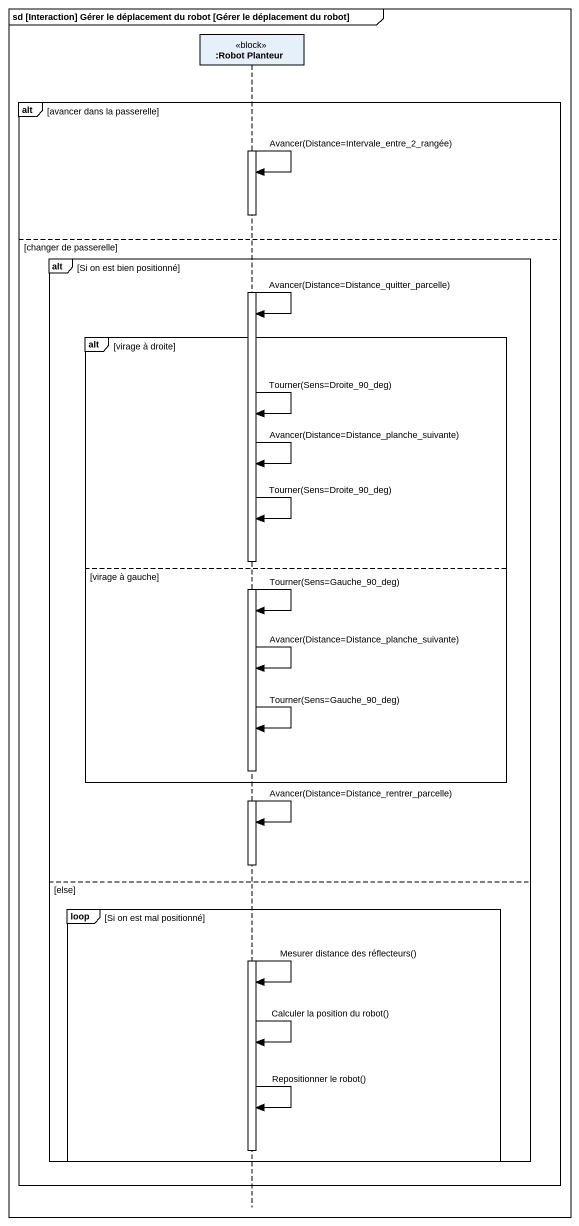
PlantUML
@startuml
mainframe sd [Interaction] Gérer le déplacement du robot [Gérer le déplacement du robot]
hide footbox
participant ":Robot Planteur" as Robot_Planteur <<block>>

alt avancer dans la passerelle
  activate Robot_Planteur
  Robot_Planteur -> Robot_Planteur : Avancer(Distance=Intervale_entre_2_rangée)
else changer de passerelle
  alt Si on est bien positionné
    Robot_Planteur -> Robot_Planteur : Avancer(Distance=Distance_quitter_parcelle)
    alt virage à droite
      Robot_Planteur -> Robot_Planteur : Tourner(Sens=Droite_90_deg)
      Robot_Planteur -> Robot_Planteur : Avancer(Distance=Distance_planche_suivante)
      Robot_Planteur -> Robot_Planteur : Tourner(Sens=Droite_90_deg)
    else virage à gauche
      Robot_Planteur -> Robot_Planteur : Tourner(Sens=Gauche_90_deg)
      Robot_Planteur -> Robot_Planteur : Avancer(Distance=Distance_planche_suivante)
      Robot_Planteur -> Robot_Planteur : Tourner(Sens=Gauche_90_deg)
    end
    Robot_Planteur -> Robot_Planteur : Avancer(Distance=Distance_rentrer_parcelle)
  else else
    loop Si on est mal positionné
      Robot_Planteur -> Robot_Planteur : Mesurer distance des réflecteurs()
      Robot_Planteur -> Robot_Planteur : Calculer la position du robot()
      Robot_Planteur -> Robot_Planteur : Repositionner le robot()
      deactivate Robot_Planteur
    end
  end
end
@enduml
